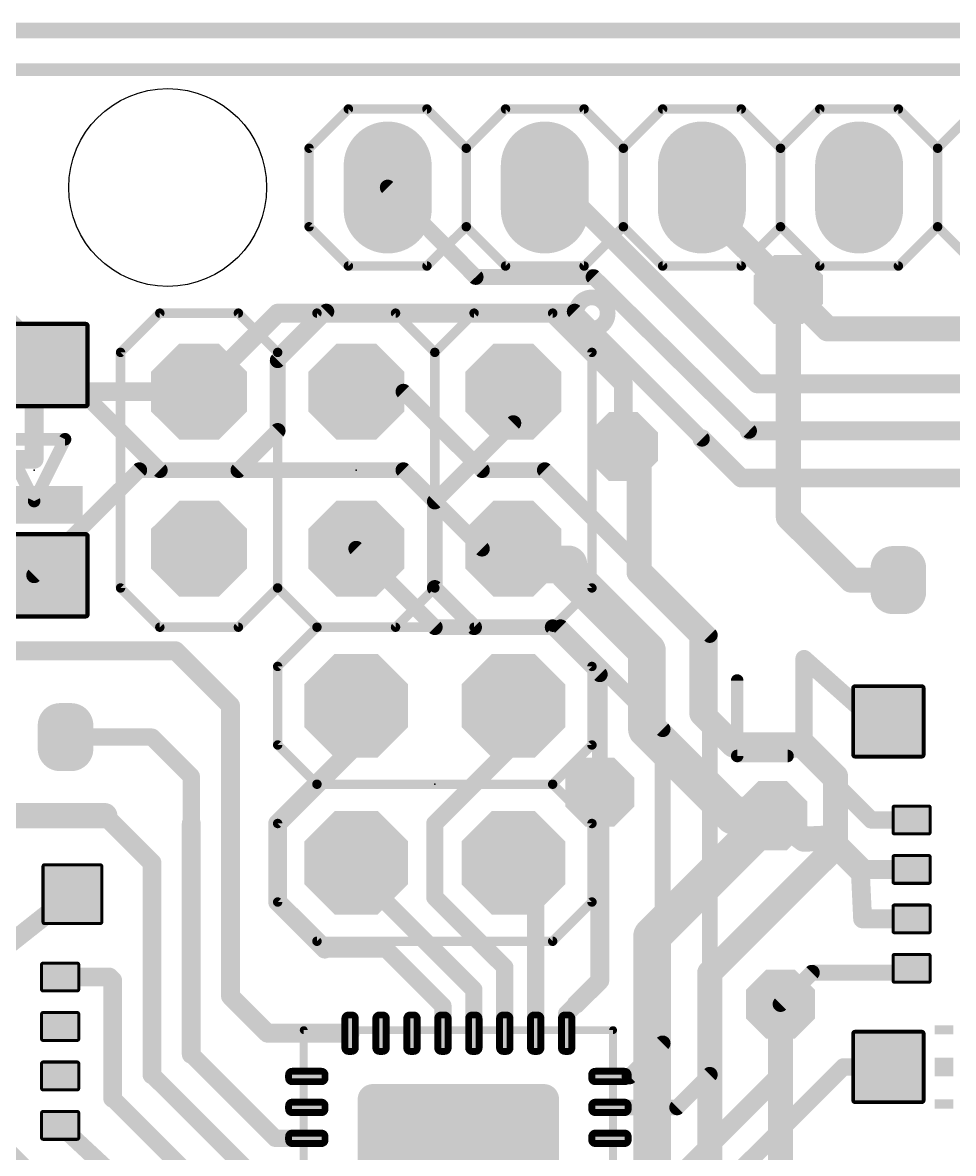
# Model space of a CAD drawing. Extents: x -20 to 130, y -23 to 56.
# Drawn here: x 12.9 to 27.94, y 35.18 to 53.47 of the extents above; entities that cross this region are included whole.
import ezdxf

# ---------------------------------------------------------------- set-up
doc = ezdxf.new("R2010")
doc.units = 0
for name, color, linetype in [('1', 22, 'CONTINUOUS'), ('16', 175, 'CONTINUOUS'), ('17', 82, 'CONTINUOUS'), ('18', 2, 'CONTINUOUS'), ('20', 7, 'CONTINUOUS'), ('21', 253, 'CONTINUOUS'), ('23', 7, 'CONTINUOUS')]:
    doc.layers.add(name, color=color, linetype=linetype)

# ---------------------------------------------------------------- blocks, each defined once
blk = doc.blocks.new('RECT176000X143744R80')
at = {"const_width": 0.3594}
blk.add_lwpolyline([(0.3703, -0.0898), (0.3703, 0.0898, 0.4142), (0.1906, 0.2695), (-0.1906, 0.2695, 0.4142), (-0.3703, 0.0898), (-0.3703, -0.0898, 0.4142), (-0.1906, -0.2695), (0.1906, -0.2695, 0.4142)], format="xyb", close=True, dxfattribs=at)
blk.add_solid([(-0.216, -0.1152), (0.216, -0.1152), (-0.216, 0.1152), (0.216, 0.1152)])
blk = doc.blocks.new('RECT')
blk.add_solid([(-0.5, -0.5), (0.5, -0.5), (-0.5, 0.5), (0.5, 0.5)])
blk = doc.blocks.new('RECT224000X288000R10')
at = {"const_width": 0.07}
blk.add_lwpolyline([(0.665, -0.83), (0.665, 0.83, 0.4142), (0.63, 0.865), (-0.63, 0.865, 0.4142), (-0.665, 0.83), (-0.665, -0.83, 0.4142), (-0.63, -0.865), (0.63, -0.865, 0.4142)], format="xyb", close=True, dxfattribs=at)
blk.add_solid([(-0.6475, -0.8475), (0.6475, -0.8475), (-0.6475, 0.8475), (0.6475, 0.8475)])
blk = doc.blocks.new('OCTAGONP')
at = {"const_width": 0.5}
blk.add_lwpolyline([(-0.25, -0.1036), (-0.25, 0.1036), (-0.1036, 0.25), (0.1036, 0.25), (0.25, 0.1036), (0.25, -0.1036), (0.1036, -0.25), (-0.1036, -0.25), (-0.25, -0.1036), (-0.25, 0.1036)], dxfattribs=at)
blk = doc.blocks.new('LONGP50')
at = {"const_width": 1}
blk.add_lwpolyline([(-0.25, 0), (0.25, 0)], dxfattribs=at)
at = {"const_width": 0.5}
for points in [[(-0.25, 0.25, 1), (-0.25, -0.25)], [(0.25, -0.25, 1), (0.25, 0.25)]]:
    blk.add_lwpolyline(points, format="xyb", dxfattribs=at)
blk = doc.blocks.new('RECT192000X192000R10')
at = {"const_width": 0.06}
blk.add_lwpolyline([(0.57, -0.54), (0.57, 0.54, 0.4142), (0.54, 0.57), (-0.54, 0.57, 0.4142), (-0.57, 0.54), (-0.57, -0.54, 0.4142), (-0.54, -0.57), (0.54, -0.57, 0.4142)], format="xyb", close=True, dxfattribs=at)
blk.add_solid([(-0.555, -0.555), (0.555, -0.555), (-0.555, 0.555), (0.555, 0.555)])
blk = doc.blocks.new('RECT80000X104000R20')
at = {"const_width": 0.05}
blk.add_lwpolyline([(0.225, -0.275), (0.225, 0.275, 0.4142), (0.2, 0.3), (-0.2, 0.3, 0.4142), (-0.225, 0.275), (-0.225, -0.275, 0.4142), (-0.2, -0.3), (0.2, -0.3, 0.4142)], format="xyb", close=True, dxfattribs=at)
blk.add_solid([(-0.2125, -0.2875), (0.2125, -0.2875), (-0.2125, 0.2875), (0.2125, 0.2875)])
blk = doc.blocks.new('RECT44800X112000R80')
at = {"const_width": 0.112}
blk.add_lwpolyline([(0.084, -0.238), (0.084, 0.238, 0.4142), (0.028, 0.294), (-0.028, 0.294, 0.4142), (-0.084, 0.238), (-0.084, -0.238, 0.4142), (-0.028, -0.294), (0.028, -0.294, 0.4142)], format="xyb", close=True, dxfattribs=at)
blk.add_solid([(-0.0534, -0.2634), (0.0534, -0.2634), (-0.0534, 0.2634), (0.0534, 0.2634)])
blk = doc.blocks.new('RECT520640X520640R15')
at = {"const_width": 0.2441}
blk.add_lwpolyline([(1.505, -1.383), (1.505, 1.383, 0.4142), (1.383, 1.505), (-1.383, 1.505, 0.4142), (-1.505, 1.383), (-1.505, -1.383, 0.4142), (-1.383, -1.505), (1.383, -1.505, 0.4142)], format="xyb", close=True, dxfattribs=at)
blk.add_solid([(-1.4083, -1.4083), (1.4083, -1.4083), (-1.4083, 1.4083), (1.4083, 1.4083)])
blk = doc.blocks.new('RECT160000X160000R10')
at = {"const_width": 0.05}
blk.add_lwpolyline([(0.475, -0.45), (0.475, 0.45, 0.4142), (0.45, 0.475), (-0.45, 0.475, 0.4142), (-0.475, 0.45), (-0.475, -0.45, 0.4142), (-0.45, -0.475), (0.45, -0.475, 0.4142)], format="xyb", close=True, dxfattribs=at)
blk.add_solid([(-0.4625, -0.4625), (0.4625, -0.4625), (-0.4625, 0.4625), (0.4625, 0.4625)])
blk = doc.blocks.new('OCTAGONV')
at = {"const_width": 0.5}
blk.add_lwpolyline([(-0.25, -0.1036), (-0.25, 0.1036), (-0.1036, 0.25), (0.1036, 0.25), (0.25, 0.1036), (0.25, -0.1036), (0.1036, -0.25), (-0.1036, -0.25), (-0.25, -0.1036), (-0.25, 0.1036)], dxfattribs=at)

msp = doc.modelspace()

# ---------------------------------------------------------------- linework, layer by layer
at = {"layer": '1'}
for points, const_width in [([(0.635, 52.705), (67.945, 52.705)], 0.2032), ([(23.876, 50.546), (23.876, 50.8)], 0.4064), ([(25.273, 49.149), (23.876, 50.546)], 0.4064), ([(25.273, 49.149), (25.273, 45.466)], 0.4064), ([(17.018, 48.768), (15.748, 47.498)], 0.3048), ([(21.463, 48.768), (17.018, 48.768)], 0.3048), ([(22.606, 47.625), (21.463, 48.768)], 0.3048), ([(13.511, 47.498), (13.081, 47.928)], 0.3048), ([(13.081, 47.928), (13.081, 46.404)], 0.3048), ([(22.606, 46.609), (22.606, 47.625)], 0.3048), ([(15.748, 47.498), (13.511, 47.498)], 0.3048), ([(19.05, 47.498), (18.288, 47.498)], 0.254), ([(20.32, 46.228), (19.05, 47.498)], 0.254), ([(13.081, 46.404), (12.368, 46.404)], 0.3048), ([(14.781, 46.228), (13.081, 44.528)], 0.254), ([(19.05, 46.228), (14.781, 46.228)], 0.254), ([(20.32, 44.958), (19.05, 46.228)], 0.254), ([(21.336, 46.228), (20.32, 46.228)], 0.254), ([(24.003, 43.561), (21.336, 46.228)], 0.254), ([(25.273, 45.466), (26.289, 44.45)], 0.4064), ([(19.558, 43.688), (18.288, 44.958)], 0.254), ([(20.828, 44.958), (20.32, 44.958)], 0.254), ([(26.289, 44.45), (27.051, 44.45)], 0.4064), ([(21.59, 43.688), (19.558, 43.688)], 0.254), ([(23.241, 42.037), (21.59, 43.688)], 0.254), ([(24.003, 36.449), (24.003, 43.561)], 0.254), ([(12.065, 43.307), (15.367, 43.307)], 0.3048), ([(15.367, 43.307), (16.256, 42.418)], 0.3048), ([(25.527, 41.656), (25.527, 43.18)], 0.2794), ([(25.527, 43.18), (26.67, 42.164)], 0.2794), ([(16.256, 42.418), (16.256, 37.719)], 0.3048), ([(18.288, 41.783), (18.288, 42.418)], 0.3048), ([(20.828, 41.783), (20.828, 42.418)], 0.3048), ([(26.67, 42.164), (26.89, 42.164)], 0.2794), ([(23.241, 36.957), (23.241, 42.037)], 0.254), ([(14.986, 41.91), (13.589, 41.91)], 0.2794), ([(15.621, 41.275), (14.986, 41.91)], 0.2794), ([(17.018, 40.513), (18.288, 41.783)], 0.3048), ([(19.558, 40.513), (20.828, 41.783)], 0.2794), ([(26.613, 40.57), (25.527, 41.656)], 0.2794), ([(15.621, 40.513), (15.621, 41.275)], 0.2794), ([(22.225, 37.973), (22.225, 41.021)], 0.3048), ([(22.225, 41.021), (22.225, 39.497)], 0.254), ([(12.446, 40.64), (14.224, 40.64)], 0.4064), ([(14.224, 40.64), (14.986, 39.878)], 0.3048), ([(25.019, 40.64), (25.527, 40.259)], 0.4064), ([(15.621, 36.7792), (15.621, 40.513)], 0.3048), ([(17.018, 39.243), (17.018, 40.513)], 0.3048), ([(19.558, 39.3192), (19.558, 40.513)], 0.2794), ([(27.265, 40.57), (26.613, 40.57)], 0.2794), ([(25.527, 40.259), (25.927, 40.278)], 0.4064), ([(25.927, 40.278), (26.435, 39.77)], 0.4064), ([(14.986, 39.878), (14.986, 36.449)], 0.3048), ([(18.288, 39.7256), (18.288, 39.878)], 0.2794), ([(21.189, 39.517), (20.828, 39.878)], 0.3048), ([(26.435, 39.77), (27.265, 39.77)], 0.3048), ([(26.435, 39.77), (26.473, 38.97)], 0.3048), ([(20.189, 37.8246), (18.288, 39.7256)], 0.2794), ([(12.095, 38.1), (13.7, 39.37)], 0.3048), ([(21.189, 37.121), (21.189, 39.517)], 0.2794), ([(17.78, 38.481), (17.018, 39.243)], 0.3048), ([(20.689, 38.1882), (19.558, 39.3192)], 0.2794), ([(26.473, 38.97), (27.265, 38.97)], 0.3048), ([(18.7706, 38.481), (17.78, 38.481)], 0.2794), ([(19.689, 37.5626), (18.7706, 38.481)], 0.2794), ([(20.689, 37.121), (20.689, 38.1882)], 0.2794), ([(25.146, 37.592), (25.654, 38.1)], 0.254), ([(25.654, 38.1), (27.195, 38.1)], 0.254), ([(27.195, 38.1), (27.265, 38.17)], 0.3048), ([(13.502, 38.03), (14.294, 38.03)], 0.3048), ([(14.294, 38.03), (14.351, 37.973)], 0.3048), ([(14.351, 37.973), (14.351, 36.068)], 0.3048), ([(21.844, 37.592), (22.225, 37.973)], 0.3048), ([(16.256, 37.719), (16.854, 37.121)], 0.3048), ([(20.189, 37.121), (20.189, 37.8246)], 0.2794), ([(19.689, 37.121), (19.689, 37.5626)], 0.2794), ([(21.689, 37.437), (21.844, 37.592)], 0.2794), ([(25.146, 36.449), (25.146, 37.592)], 0.3048), ([(21.689, 37.121), (21.689, 37.437)], 0.2794), ([(16.854, 37.121), (18.189, 37.121)], 0.3048), ([(22.705, 36.421), (23.241, 36.957)], 0.254), ([(16.9792, 35.421), (15.621, 36.7792)], 0.2794), ([(14.986, 36.449), (16.514, 34.921)], 0.2794), ([(23.507, 33.921), (26.162, 36.576)], 0.2794), ([(23.618, 34.921), (25.146, 36.449)], 0.3048), ([(26.162, 36.576), (26.89, 36.576)], 0.2794), ([(22.389, 36.421), (22.705, 36.421)], 0.254), ([(23.475, 35.921), (24.003, 36.449)], 0.254), ([(14.351, 36.068), (15.998, 34.421)], 0.2794), ([(22.389, 35.921), (23.475, 35.921)], 0.254), ([(12.152, 35.63), (13.492, 34.29)], 0.4064), ([(13.502, 35.63), (15.338, 33.921)], 0.2794), ([(13.502, 35.63), (13.531, 35.63)], 0.254), ([(17.489, 35.421), (16.9792, 35.421)], 0.2794)]:
    msp.add_lwpolyline(points, dxfattribs=dict(at, const_width=const_width))
for points, const_width in [([(23.9776, 50.8, 1), (23.7744, 50.8)], 0.2032), ([(23.9478, 50.6178, 1), (23.8042, 50.4742)], 0.2032), ([(23.7744, 50.546, 1), (23.9776, 50.546)], 0.2032), ([(25.3746, 49.149, 1), (25.1714, 49.149)], 0.2032), ([(25.2012, 49.0772, 1), (25.3448, 49.2208)], 0.2032), ([(17.018, 48.8442, 1), (17.018, 48.6918)], 0.1524), ([(17.0719, 48.7141, 1), (16.9641, 48.8219)], 0.1524), ([(21.5169, 48.8219, 1), (21.4091, 48.7141)], 0.1524), ([(21.463, 48.6918, 1), (21.463, 48.8442)], 0.1524), ([(13.1349, 47.9819, 1), (13.0271, 47.8741)], 0.1524), ([(13.1572, 47.928, 1), (13.0048, 47.928)], 0.1524), ([(22.6822, 47.625, 1), (22.5298, 47.625)], 0.1524), ([(22.5521, 47.5711, 1), (22.6599, 47.6789)], 0.1524), ([(13.511, 47.5742, 1), (13.511, 47.4218)], 0.1524), ([(13.4571, 47.4441, 1), (13.5649, 47.5519)], 0.1524), ([(15.6941, 47.5519, 1), (15.8019, 47.4441)], 0.1524), ([(15.748, 47.4218, 1), (15.748, 47.5742)], 0.1524), ([(18.288, 47.5615, 1), (18.288, 47.4345)], 0.127), ([(19.0949, 47.5429, 1), (19.0051, 47.4531)], 0.127), ([(19.05, 47.4345, 1), (19.05, 47.5615)], 0.127), ([(22.5298, 46.609, 1), (22.6822, 46.609)], 0.1524), ([(13.0048, 46.404, 1), (13.1572, 46.404)], 0.1524), ([(13.081, 46.3278, 1), (13.081, 46.4802)], 0.1524), ([(14.781, 46.2915, 1), (14.781, 46.1645)], 0.127), ([(14.8259, 46.1831, 1), (14.7361, 46.2729)], 0.127), ([(19.0949, 46.2729, 1), (19.0051, 46.1831)], 0.127), ([(19.05, 46.1645, 1), (19.05, 46.2915)], 0.127), ([(20.32, 46.2915, 1), (20.32, 46.1645)], 0.127), ([(20.2751, 46.1831, 1), (20.3649, 46.2729)], 0.127), ([(21.3809, 46.2729, 1), (21.2911, 46.1831)], 0.127), ([(21.336, 46.1645, 1), (21.336, 46.2915)], 0.127), ([(25.1714, 45.466, 1), (25.3746, 45.466)], 0.2032), ([(25.3448, 45.5378, 1), (25.2012, 45.3942)], 0.2032), ([(18.3329, 45.0029, 1), (18.2431, 44.9131)], 0.127), ([(20.32, 45.0215, 1), (20.32, 44.8945)], 0.127), ([(20.2751, 44.9131, 1), (20.3649, 45.0029)], 0.127), ([(20.828, 44.8945, 1), (20.828, 45.0215)], 0.127), ([(13.0361, 44.5729, 1), (13.1259, 44.4831)], 0.127), ([(26.289, 44.5516, 1), (26.289, 44.3484)], 0.2032), ([(27.051, 44.3484, 1), (27.051, 44.5516)], 0.2032), ([(26.2172, 44.3782, 1), (26.3608, 44.5218)], 0.2032), ([(19.558, 43.7515, 1), (19.558, 43.6245)], 0.127), ([(19.5131, 43.6431, 1), (19.6029, 43.7329)], 0.127), ([(21.6349, 43.7329, 1), (21.5451, 43.6431)], 0.127), ([(21.59, 43.6245, 1), (21.59, 43.7515)], 0.127), ([(24.0665, 43.561, 1), (23.9395, 43.561)], 0.127), ([(23.9581, 43.5161, 1), (24.0479, 43.6059)], 0.127), ([(15.4209, 43.3609, 1), (15.3131, 43.2531)], 0.1524), ([(15.367, 43.2308, 1), (15.367, 43.3832)], 0.1524), ([(25.5734, 43.2322, 1), (25.4806, 43.1278)], 0.1397), ([(25.5968, 43.18, 1), (25.4572, 43.18)], 0.1397), ([(16.3322, 42.418, 1), (16.1798, 42.418)], 0.1524), ([(16.2021, 42.3641, 1), (16.3099, 42.4719)], 0.1524), ([(18.3642, 42.418, 1), (18.2118, 42.418)], 0.1524), ([(20.9042, 42.418, 1), (20.7518, 42.418)], 0.1524), ([(26.67, 42.2339, 1), (26.67, 42.0941)], 0.1397), ([(26.6236, 42.1118, 1), (26.7164, 42.2162)], 0.1397), ([(26.89, 42.0941, 1), (26.89, 42.2339)], 0.1397), ([(23.3045, 42.037, 1), (23.1775, 42.037)], 0.127), ([(23.1961, 41.9921, 1), (23.2859, 42.0819)], 0.127), ([(13.589, 41.9799, 1), (13.589, 41.8402)], 0.1397), ([(15.0354, 41.9594, 1), (14.9366, 41.8606)], 0.1397), ([(14.986, 41.8402, 1), (14.986, 41.9799)], 0.1397), ([(18.3419, 41.7291, 1), (18.2341, 41.8369)], 0.1524), ([(20.8774, 41.7336, 1), (20.7786, 41.8324)], 0.1397), ([(18.2118, 41.783, 1), (18.3642, 41.783)], 0.1524), ([(20.7518, 41.783, 1), (20.9042, 41.783)], 0.1524), ([(25.5764, 41.7054, 1), (25.4776, 41.6066)], 0.1397), ([(25.4572, 41.656, 1), (25.5968, 41.656)], 0.1397), ([(15.6909, 41.275, 1), (15.5511, 41.275)], 0.1397), ([(15.5716, 41.2256, 1), (15.6704, 41.3244)], 0.1397), ([(22.3012, 41.021, 1), (22.1488, 41.021)], 0.1524), ([(22.2885, 41.021, 1), (22.1615, 41.021)], 0.127), ([(14.2779, 40.6939, 1), (14.1701, 40.5861)], 0.1524), ([(14.224, 40.5384, 1), (14.224, 40.7416)], 0.2032), ([(25.08, 40.7213, 1), (24.958, 40.5587)], 0.2032), ([(15.6972, 40.513, 1), (15.5448, 40.513)], 0.1524), ([(17.0942, 40.513, 1), (16.9418, 40.513)], 0.1524), ([(16.9641, 40.5669, 1), (17.0719, 40.4591)], 0.1524), ([(19.5086, 40.5624, 1), (19.6074, 40.4636)], 0.1397), ([(19.6278, 40.513, 1), (19.4882, 40.513)], 0.1397), ([(26.613, 40.6399, 1), (26.613, 40.5001)], 0.1397), ([(26.5636, 40.5206, 1), (26.6624, 40.6194)], 0.1397), ([(27.265, 40.5001, 1), (27.265, 40.6399)], 0.1397), ([(15.5511, 40.513, 1), (15.6909, 40.513)], 0.1397), ([(25.5222, 40.3605, 1), (25.5318, 40.1575)], 0.2032), ([(25.466, 40.1777, 1), (25.588, 40.3403)], 0.2032), ([(25.9988, 40.3498, 1), (25.8552, 40.2062)], 0.2032), ([(25.9318, 40.1765, 1), (25.9222, 40.3795)], 0.2032), ([(15.0622, 39.878, 1), (14.9098, 39.878)], 0.1524), ([(14.9321, 39.8241, 1), (15.0399, 39.9319)], 0.1524), ([(18.3578, 39.878, 1), (18.2182, 39.878)], 0.1397), ([(20.8819, 39.9319, 1), (20.7741, 39.8241)], 0.1524), ([(26.3632, 39.6982, 1), (26.5068, 39.8418)], 0.2032), ([(26.435, 39.8462, 1), (26.435, 39.6938)], 0.1524), ([(26.5111, 39.7736, 1), (26.3589, 39.7664)], 0.1524), ([(27.265, 39.6938, 1), (27.265, 39.8462)], 0.1524), ([(18.3374, 39.775, 1), (18.2386, 39.6762)], 0.1397), ([(18.2182, 39.7256, 1), (18.3578, 39.7256)], 0.1397), ([(13.7473, 39.3102, 1), (13.6527, 39.4298)], 0.1524), ([(21.2588, 39.517, 1), (21.1192, 39.517)], 0.1397), ([(21.1351, 39.4631, 1), (21.2429, 39.5709)], 0.1524), ([(22.1615, 39.497, 1), (22.2885, 39.497)], 0.127), ([(17.0719, 39.2969, 1), (16.9641, 39.1891)], 0.1524), ([(19.6074, 39.3686, 1), (19.5086, 39.2698)], 0.1397), ([(19.4882, 39.3192, 1), (19.6278, 39.3192)], 0.1397), ([(16.9418, 39.243, 1), (17.0942, 39.243)], 0.1524), ([(26.473, 39.0462, 1), (26.473, 38.8938)], 0.1524), ([(26.3969, 38.9664, 1), (26.5491, 38.9736)], 0.1524), ([(27.265, 38.8938, 1), (27.265, 39.0462)], 0.1524), ([(17.78, 38.5509, 1), (17.78, 38.4111)], 0.1397), ([(17.7261, 38.4271, 1), (17.8339, 38.5349)], 0.1524), ([(18.82, 38.5304, 1), (18.7212, 38.4316)], 0.1397), ([(18.7706, 38.4111, 1), (18.7706, 38.5509)], 0.1397), ([(20.7588, 38.1882, 1), (20.6192, 38.1882)], 0.1397), ([(20.6396, 38.1388, 1), (20.7384, 38.2376)], 0.1397), ([(25.654, 38.1635, 1), (25.654, 38.0365)], 0.127), ([(25.6989, 38.0551, 1), (25.6091, 38.1449)], 0.127), ([(27.1411, 38.1539, 1), (27.2489, 38.0461)], 0.1524), ([(27.195, 38.0365, 1), (27.195, 38.1635)], 0.127), ([(27.3189, 38.1161, 1), (27.2111, 38.2239)], 0.1524), ([(13.502, 38.1062, 1), (13.502, 37.9538)], 0.1524), ([(14.3479, 38.0839, 1), (14.2401, 37.9761)], 0.1524), ([(14.4272, 37.973, 1), (14.2748, 37.973)], 0.1524), ([(14.294, 37.9538, 1), (14.294, 38.1062)], 0.1524), ([(14.2971, 37.9191, 1), (14.4049, 38.0269)], 0.1524), ([(22.1488, 37.973, 1), (22.3012, 37.973)], 0.1524), ([(22.2789, 37.9191, 1), (22.1711, 38.0269)], 0.1524), ([(16.3099, 37.7729, 1), (16.2021, 37.6651)], 0.1524), ([(20.2588, 37.8246, 1), (20.1192, 37.8246)], 0.1397), ([(20.1396, 37.7752, 1), (20.2384, 37.874)], 0.1397), ([(16.1798, 37.719, 1), (16.3322, 37.719)], 0.1524), ([(19.7588, 37.5626, 1), (19.6192, 37.5626)], 0.1397), ([(19.6396, 37.5132, 1), (19.7384, 37.612)], 0.1397), ([(21.7901, 37.6459, 1), (21.8979, 37.5381)], 0.1524), ([(21.8934, 37.5426, 1), (21.7946, 37.6414)], 0.1397), ([(25.2222, 37.592, 1), (25.0698, 37.592)], 0.1524), ([(25.1011, 37.6369, 1), (25.1909, 37.5471)], 0.127), ([(21.6396, 37.4864, 1), (21.7384, 37.3876)], 0.1397), ([(21.7588, 37.437, 1), (21.6192, 37.437)], 0.1397), ([(16.854, 37.1972, 1), (16.854, 37.0448)], 0.1524), ([(16.8001, 37.0671, 1), (16.9079, 37.1749)], 0.1524), ([(18.189, 37.0448, 1), (18.189, 37.1972)], 0.1524), ([(19.6192, 37.121, 1), (19.7588, 37.121)], 0.1397), ([(20.1192, 37.121, 1), (20.2588, 37.121)], 0.1397), ([(20.6192, 37.121, 1), (20.7588, 37.121)], 0.1397), ([(21.1192, 37.121, 1), (21.2588, 37.121)], 0.1397), ([(21.6192, 37.121, 1), (21.7588, 37.121)], 0.1397), ([(23.1775, 36.957, 1), (23.3045, 36.957)], 0.127), ([(23.2859, 36.9121, 1), (23.1961, 37.0019)], 0.127), ([(15.5448, 36.7792, 1), (15.6972, 36.7792)], 0.1524), ([(15.6704, 36.8286, 1), (15.5716, 36.7298)], 0.1397), ([(15.0354, 36.4984, 1), (14.9366, 36.3996)], 0.1397), ([(25.1999, 36.3951, 1), (25.0921, 36.5029)], 0.1524), ([(26.162, 36.6459, 1), (26.162, 36.5061)], 0.1397), ([(26.2114, 36.5266, 1), (26.1126, 36.6254)], 0.1397), ([(26.89, 36.5061, 1), (26.89, 36.6459)], 0.1397), ([(14.9098, 36.449, 1), (15.0622, 36.449)], 0.1524), ([(22.389, 36.4845, 1), (22.389, 36.3575)], 0.127), ([(22.6601, 36.4659, 1), (22.7499, 36.3761)], 0.127), ([(22.705, 36.3575, 1), (22.705, 36.4845)], 0.127), ([(23.9395, 36.449, 1), (24.0665, 36.449)], 0.127), ([(24.0479, 36.4041, 1), (23.9581, 36.4939)], 0.127), ([(25.0698, 36.449, 1), (25.2222, 36.449)], 0.1524), ([(14.2748, 36.068, 1), (14.4272, 36.068)], 0.1524), ([(14.4004, 36.1174, 1), (14.3016, 36.0186)], 0.1397), ([(22.389, 35.9845, 1), (22.389, 35.8575)], 0.127), ([(23.475, 35.8575, 1), (23.475, 35.9845)], 0.127), ([(23.4301, 35.9659, 1), (23.5199, 35.8761)], 0.127), ([(13.5496, 35.6811, 1), (13.4544, 35.5789)], 0.1397), ([(13.502, 35.6935, 1), (13.502, 35.5665)], 0.127), ([(13.531, 35.5665, 1), (13.531, 35.6935)], 0.127), ([(16.9792, 35.4909, 1), (16.9792, 35.3511)], 0.1397), ([(16.9298, 35.3716, 1), (17.0286, 35.4704)], 0.1397), ([(17.489, 35.3511, 1), (17.489, 35.4909)], 0.1397)]:
    msp.add_lwpolyline(points, format="xyb", dxfattribs=dict(at, const_width=const_width))
at = {"layer": '16'}
for points, const_width in [([(0.635, 52.705), (67.691, 52.705)], 0.2032), ([(20.2184, 49.3522), (18.796, 50.8)], 0.254), ([(21.59, 50.8), (21.336, 50.8)], 0.3048), ([(24.765, 47.625), (21.59, 50.8)], 0.3048), ([(22.1234, 49.3522), (20.2184, 49.3522)], 0.254), ([(24.638, 46.863), (22.1234, 49.3522)], 0.254), ([(25.908, 48.514), (25.273, 49.149)], 0.4064), ([(17.8054, 48.7934), (17.018, 48.006)], 0.254), ([(21.8186, 48.7934), (17.8054, 48.7934)], 0.254), ([(23.876, 46.736), (21.8186, 48.7934)], 0.254), ([(15.113, 46.228), (12.7, 48.641)], 0.254), ([(29.845, 48.514), (25.908, 48.514)], 0.4064), ([(17.018, 48.006), (17.018, 46.863)], 0.254), ([(29.464, 47.625), (24.765, 47.625)], 0.3048), ([(20.828, 46.99), (20.828, 47.498)], 0.254), ([(19.558, 45.72), (20.828, 46.99)], 0.254), ([(29.083, 46.863), (24.638, 46.863)], 0.3048), ([(17.018, 46.863), (16.383, 46.228)], 0.254), ([(24.511, 46.101), (23.876, 46.736)], 0.3048), ([(22.86, 46.355), (22.606, 46.609)], 0.4064), ([(22.86, 44.577), (22.86, 46.355)], 0.4064), ([(16.383, 46.228), (15.113, 46.228)], 0.254), ([(28.702, 46.101), (24.511, 46.101)], 0.3048), ([(19.558, 44.323), (19.558, 45.72)], 0.254), ([(21.082, 44.704), (20.828, 44.958)], 0.6096), ([(21.717, 44.704), (21.082, 44.704)], 0.6096), ([(21.717, 44.577), (21.717, 44.704)], 0.6096), ([(22.987, 43.307), (21.717, 44.577)], 0.6096), ([(23.876, 43.561), (22.86, 44.577)], 0.4064), ([(20.193, 43.688), (19.558, 44.323)], 0.254), ([(21.463, 43.688), (20.193, 43.688)], 0.254), ([(22.225, 42.926), (21.463, 43.688)], 0.254), ([(23.876, 42.291), (23.876, 43.561)], 0.4064), ([(22.987, 42.037), (22.987, 43.307)], 0.6096), ([(22.225, 41.021), (22.225, 42.926)], 0.254), ([(24.384, 41.783), (23.876, 42.291)], 0.4064), ([(24.384, 40.64), (22.987, 42.037)], 0.6096), ([(25.527, 41.783), (24.384, 41.783)], 0.4064), ([(26.035, 41.275), (25.527, 41.783)], 0.4064), ([(26.035, 40.132), (26.035, 41.275)], 0.4064), ([(23.0708, 38.6918), (25.019, 40.64)], 0.6096), ([(25.019, 40.64), (24.384, 40.64)], 0.6096), ([(24.003, 38.1), (26.035, 40.132)], 0.4064), ([(23.0708, 29.6749), (23.0708, 38.6918)], 0.6096), ([(24.003, 30.226), (24.003, 38.1)], 0.4064), ([(25.146, 37.592), (25.146, 30.607)], 0.4064)]:
    msp.add_lwpolyline(points, dxfattribs=dict(at, const_width=const_width))
for points, const_width in [([(18.8413, 50.8445, 1), (18.7507, 50.7555)], 0.127), ([(21.336, 50.8762, 1), (21.336, 50.7238)], 0.1524), ([(21.6439, 50.8539, 1), (21.5361, 50.7461)], 0.1524), ([(21.59, 50.7238, 1), (21.59, 50.8762)], 0.1524), ([(20.2184, 49.4157, 1), (20.2184, 49.2887)], 0.127), ([(20.1731, 49.3077, 1), (20.2637, 49.3967)], 0.127), ([(22.1681, 49.3973, 1), (22.0787, 49.3071)], 0.127), ([(22.1234, 49.2887, 1), (22.1234, 49.4157)], 0.127), ([(25.3448, 49.2208, 1), (25.2012, 49.0772)], 0.2032), ([(17.8054, 48.8569, 1), (17.8054, 48.7299)], 0.127), ([(17.8503, 48.7485, 1), (17.7605, 48.8383)], 0.127), ([(21.8635, 48.8383, 1), (21.7737, 48.7485)], 0.127), ([(21.8186, 48.7299, 1), (21.8186, 48.8569)], 0.127), ([(25.908, 48.6156, 1), (25.908, 48.4124)], 0.2032), ([(25.8362, 48.4422, 1), (25.9798, 48.5858)], 0.2032), ([(17.0815, 48.006, 1), (16.9545, 48.006)], 0.127), ([(16.9731, 48.0509, 1), (17.0629, 47.9611)], 0.127), ([(24.765, 47.7012, 1), (24.765, 47.5488)], 0.1524), ([(24.7111, 47.5711, 1), (24.8189, 47.6789)], 0.1524), ([(20.8915, 47.498, 1), (20.7645, 47.498)], 0.127), ([(20.7645, 46.99, 1), (20.8915, 46.99)], 0.127), ([(20.8729, 46.9451, 1), (20.7831, 47.0349)], 0.127), ([(24.638, 46.9392, 1), (24.638, 46.7868)], 0.1524), ([(16.9545, 46.863, 1), (17.0815, 46.863)], 0.127), ([(17.0629, 46.8181, 1), (16.9731, 46.9079)], 0.127), ([(23.9299, 46.7899, 1), (23.8221, 46.6821)], 0.1524), ([(23.8311, 46.6911, 1), (23.9209, 46.7809)], 0.127), ([(24.5933, 46.8179, 1), (24.6827, 46.9081)], 0.127), ([(22.6778, 46.6808, 1), (22.5342, 46.5372)], 0.2032), ([(22.9616, 46.355, 1), (22.7584, 46.355)], 0.2032), ([(22.7882, 46.2832, 1), (22.9318, 46.4268)], 0.2032), ([(15.113, 46.2915, 1), (15.113, 46.1645)], 0.127), ([(15.0681, 46.1831, 1), (15.1579, 46.2729)], 0.127), ([(16.3381, 46.2729, 1), (16.4279, 46.1831)], 0.127), ([(16.383, 46.1645, 1), (16.383, 46.2915)], 0.127), ([(24.511, 46.1772, 1), (24.511, 46.0248)], 0.1524), ([(24.4571, 46.0471, 1), (24.5649, 46.1549)], 0.1524), ([(19.6215, 45.72, 1), (19.4945, 45.72)], 0.127), ([(19.5131, 45.7649, 1), (19.6029, 45.6751)], 0.127), ([(20.9358, 45.0658, 1), (20.7202, 44.8502)], 0.3048), ([(21.082, 44.8564, 1), (21.082, 44.5516)], 0.3048), ([(21.8694, 44.704, 1), (21.5646, 44.704)], 0.3048), ([(21.717, 44.5516, 1), (21.717, 44.8564)], 0.3048), ([(20.9742, 44.5962, 1), (21.1898, 44.8118)], 0.3048), ([(21.8248, 44.6848, 1), (21.6092, 44.4692)], 0.3048), ([(21.5646, 44.577, 1), (21.8694, 44.577)], 0.3048), ([(22.7584, 44.577, 1), (22.9616, 44.577)], 0.2032), ([(22.9318, 44.6488, 1), (22.7882, 44.5052)], 0.2032), ([(19.6029, 44.3679, 1), (19.5131, 44.2781)], 0.127), ([(19.4945, 44.323, 1), (19.6215, 44.323)], 0.127), ([(20.193, 43.7515, 1), (20.193, 43.6245)], 0.127), ([(20.1481, 43.6431, 1), (20.2379, 43.7329)], 0.127), ([(21.5079, 43.7329, 1), (21.4181, 43.6431)], 0.127), ([(21.463, 43.6245, 1), (21.463, 43.7515)], 0.127), ([(23.9776, 43.561, 1), (23.7744, 43.561)], 0.2032), ([(23.8042, 43.4892, 1), (23.9478, 43.6328)], 0.2032), ([(23.1394, 43.307, 1), (22.8346, 43.307)], 0.3048), ([(22.8792, 43.1992, 1), (23.0948, 43.4148)], 0.3048), ([(22.2885, 42.926, 1), (22.1615, 42.926)], 0.127), ([(22.1801, 42.8811, 1), (22.2699, 42.9709)], 0.127), ([(23.9478, 42.3628, 1), (23.8042, 42.2192)], 0.2032), ([(23.0948, 42.1448, 1), (22.8792, 41.9292)], 0.3048), ([(23.7744, 42.291, 1), (23.9776, 42.291)], 0.2032), ([(22.8346, 42.037, 1), (23.1394, 42.037)], 0.3048), ([(24.384, 41.8846, 1), (24.384, 41.6814)], 0.2032), ([(24.3122, 41.7112, 1), (24.4558, 41.8548)], 0.2032), ([(25.5988, 41.8548, 1), (25.4552, 41.7112)], 0.2032), ([(25.527, 41.6814, 1), (25.527, 41.8846)], 0.2032), ([(26.1366, 41.275, 1), (25.9334, 41.275)], 0.2032), ([(25.9632, 41.2032, 1), (26.1068, 41.3468)], 0.2032), ([(22.1615, 41.021, 1), (22.2885, 41.021)], 0.127), ([(24.384, 40.7924, 1), (24.384, 40.4876)], 0.3048), ([(24.2762, 40.5322, 1), (24.4918, 40.7478)], 0.3048), ([(25.1268, 40.5322, 1), (24.9112, 40.7478)], 0.3048), ([(25.019, 40.4876, 1), (25.019, 40.7924)], 0.3048), ([(26.1068, 40.0602, 1), (25.9632, 40.2038)], 0.2032), ([(25.9334, 40.132, 1), (26.1366, 40.132)], 0.2032), ([(23.2232, 38.6918, 1), (22.9184, 38.6918)], 0.3048), ([(22.963, 38.7996, 1), (23.1786, 38.584)], 0.3048), ([(24.1046, 38.1, 1), (23.9014, 38.1)], 0.2032), ([(23.9312, 38.1718, 1), (24.0748, 38.0282)], 0.2032), ([(25.2476, 37.592, 1), (25.0444, 37.592)], 0.2032)]:
    msp.add_lwpolyline(points, format="xyb", dxfattribs=dict(at, const_width=const_width))
at = {"layer": '20', "const_width": 0.254}
msp.add_lwpolyline([(1, 53.34), (64.516, 53.34)], dxfattribs=at)
at = {"layer": '20'}
msp.add_circle((15.24, 50.8), 1.6, dxfattribs=at)
at = {"layer": '21'}
for points, const_width in [([(17.526, 51.435), (18.161, 52.07)], 0.1524), ([(18.161, 52.07), (19.431, 52.07)], 0.1524), ([(20.066, 51.435), (19.431, 52.07)], 0.1524), ([(20.066, 51.435), (20.701, 52.07)], 0.1524), ([(20.701, 52.07), (21.971, 52.07)], 0.1524), ([(21.971, 52.07), (22.606, 51.435)], 0.1524), ([(22.606, 51.435), (23.241, 52.07)], 0.1524), ([(23.241, 52.07), (24.511, 52.07)], 0.1524), ([(24.511, 52.07), (25.146, 51.435)], 0.1524), ([(25.146, 51.435), (25.781, 52.07)], 0.1524), ([(25.781, 52.07), (27.051, 52.07)], 0.1524), ([(27.686, 51.435), (27.051, 52.07)], 0.1524), ([(27.686, 51.435), (28.321, 52.07)], 0.1524), ([(17.526, 50.165), (17.526, 51.435)], 0.1524), ([(20.066, 50.165), (20.066, 51.435)], 0.1524), ([(22.606, 50.165), (22.606, 51.435)], 0.1524), ([(25.146, 50.165), (25.146, 51.435)], 0.1524), ([(27.686, 50.165), (27.686, 51.435)], 0.1524), ([(18.161, 49.53), (17.526, 50.165)], 0.1524), ([(19.431, 49.53), (20.066, 50.165)], 0.1524), ([(20.701, 49.53), (20.066, 50.165)], 0.1524), ([(22.606, 50.165), (21.971, 49.53)], 0.1524), ([(23.241, 49.53), (22.606, 50.165)], 0.1524), ([(25.146, 50.165), (24.511, 49.53)], 0.1524), ([(25.781, 49.53), (25.146, 50.165)], 0.1524), ([(27.051, 49.53), (27.686, 50.165)], 0.1524), ([(28.321, 49.53), (27.686, 50.165)], 0.1524), ([(19.431, 49.53), (18.161, 49.53)], 0.1524), ([(21.971, 49.53), (20.701, 49.53)], 0.1524), ([(24.511, 49.53), (23.241, 49.53)], 0.1524), ([(27.051, 49.53), (25.781, 49.53)], 0.1524), ([(15.113, 48.768), (14.478, 48.133)], 0.1524), ([(16.383, 48.768), (15.113, 48.768)], 0.1524), ([(17.018, 48.133), (16.383, 48.768)], 0.1524), ([(17.653, 48.768), (17.018, 48.133)], 0.1524), ([(18.923, 48.768), (17.653, 48.768)], 0.1524), ([(19.558, 48.133), (18.923, 48.768)], 0.1524), ([(20.193, 48.768), (19.558, 48.133)], 0.1524), ([(21.463, 48.768), (20.193, 48.768)], 0.1524), ([(22.098, 48.133), (21.463, 48.768)], 0.1524), ([(14.478, 44.323), (14.478, 48.133)], 0.1524), ([(17.018, 44.323), (17.018, 48.133)], 0.1524), ([(19.558, 44.323), (19.558, 48.133)], 0.1524), ([(22.098, 48.133), (22.098, 44.323)], 0.1524), ([(12.581, 46.728), (13.081, 45.728)], 0.2032), ([(13.581, 46.728), (12.581, 46.728)], 0.2032), ([(13.081, 45.728), (13.581, 46.728)], 0.2032), ([(15.113, 43.688), (14.478, 44.323)], 0.1524), ([(17.018, 44.323), (16.383, 43.688)], 0.1524), ([(17.653, 43.688), (17.018, 44.323)], 0.1524), ([(19.558, 44.323), (18.923, 43.688)], 0.1524), ([(20.193, 43.688), (19.558, 44.323)], 0.1524), ([(22.098, 44.323), (21.463, 43.688)], 0.1524), ([(16.383, 43.688), (15.113, 43.688)], 0.1524), ([(17.018, 43.053), (17.653, 43.688)], 0.1524), ([(18.923, 43.688), (17.653, 43.688)], 0.1524), ([(17.653, 43.688), (21.463, 43.688)], 0.1524), ([(21.463, 43.688), (20.193, 43.688)], 0.1524), ([(22.098, 43.053), (21.463, 43.688)], 0.1524), ([(17.018, 41.783), (17.018, 43.053)], 0.1524), ([(22.098, 41.783), (22.098, 43.053)], 0.1524), ([(24.4459, 42.8254), (24.4459, 41.6052)], 0.2032), ([(17.653, 41.148), (17.018, 41.783)], 0.1524), ([(21.463, 41.148), (22.098, 41.783)], 0.1524), ([(24.4459, 41.6052), (25.2594, 41.6052)], 0.2032), ([(17.018, 40.513), (17.653, 41.148)], 0.1524), ([(17.653, 41.148), (21.463, 41.148)], 0.1524), ([(22.098, 40.513), (21.463, 41.148)], 0.1524), ([(17.018, 39.243), (17.018, 40.513)], 0.1524), ([(22.098, 39.243), (22.098, 40.513)], 0.1524), ([(17.653, 38.608), (17.018, 39.243)], 0.1524), ([(21.463, 38.608), (22.098, 39.243)], 0.1524), ([(21.463, 38.608), (17.653, 38.608)], 0.1524), ([(22.439, 37.171), (17.439, 37.171)], 0.127), ([(17.439, 37.171), (17.439, 32.4885)], 0.127), ([(22.439, 32.171), (22.439, 37.171)], 0.127)]:
    msp.add_lwpolyline(points, dxfattribs=dict(at, const_width=const_width))
for points, const_width in [([(18.161, 52.1081, 1), (18.161, 52.0319)], 0.0762), ([(18.1879, 52.0431, 1), (18.1341, 52.0969)], 0.0762), ([(19.4579, 52.0969, 1), (19.4041, 52.0431)], 0.0762), ([(19.431, 52.0319, 1), (19.431, 52.1081)], 0.0762), ([(20.701, 52.1081, 1), (20.701, 52.0319)], 0.0762), ([(20.7279, 52.0431, 1), (20.6741, 52.0969)], 0.0762), ([(21.9979, 52.0969, 1), (21.9441, 52.0431)], 0.0762), ([(21.971, 52.0319, 1), (21.971, 52.1081)], 0.0762), ([(23.241, 52.1081, 1), (23.241, 52.0319)], 0.0762), ([(23.2679, 52.0431, 1), (23.2141, 52.0969)], 0.0762), ([(24.5379, 52.0969, 1), (24.4841, 52.0431)], 0.0762), ([(24.511, 52.0319, 1), (24.511, 52.1081)], 0.0762), ([(25.781, 52.1081, 1), (25.781, 52.0319)], 0.0762), ([(25.8079, 52.0431, 1), (25.7541, 52.0969)], 0.0762), ([(27.0779, 52.0969, 1), (27.0241, 52.0431)], 0.0762), ([(27.051, 52.0319, 1), (27.051, 52.1081)], 0.0762), ([(17.5641, 51.435, 1), (17.4879, 51.435)], 0.0762), ([(17.4991, 51.4619, 1), (17.5529, 51.4081)], 0.0762), ([(20.1041, 51.435, 1), (20.0279, 51.435)], 0.0762), ([(20.0391, 51.4619, 1), (20.0929, 51.4081)], 0.0762), ([(20.0391, 51.4081, 1), (20.0929, 51.4619)], 0.0762), ([(22.6441, 51.435, 1), (22.5679, 51.435)], 0.0762), ([(22.5791, 51.4619, 1), (22.6329, 51.4081)], 0.0762), ([(22.5791, 51.4081, 1), (22.6329, 51.4619)], 0.0762), ([(25.1841, 51.435, 1), (25.1079, 51.435)], 0.0762), ([(25.1191, 51.4619, 1), (25.1729, 51.4081)], 0.0762), ([(25.1191, 51.4081, 1), (25.1729, 51.4619)], 0.0762), ([(27.7241, 51.435, 1), (27.6479, 51.435)], 0.0762), ([(27.6591, 51.4619, 1), (27.7129, 51.4081)], 0.0762), ([(27.6591, 51.4081, 1), (27.7129, 51.4619)], 0.0762), ([(17.4879, 50.165, 1), (17.5641, 50.165)], 0.0762), ([(17.5529, 50.1919, 1), (17.4991, 50.1381)], 0.0762), ([(20.0279, 50.165, 1), (20.1041, 50.165)], 0.0762), ([(20.0929, 50.1919, 1), (20.0391, 50.1381)], 0.0762), ([(20.0929, 50.1381, 1), (20.0391, 50.1919)], 0.0762), ([(22.5679, 50.165, 1), (22.6441, 50.165)], 0.0762), ([(22.6329, 50.1919, 1), (22.5791, 50.1381)], 0.0762), ([(22.6329, 50.1381, 1), (22.5791, 50.1919)], 0.0762), ([(25.1079, 50.165, 1), (25.1841, 50.165)], 0.0762), ([(25.1729, 50.1919, 1), (25.1191, 50.1381)], 0.0762), ([(25.1729, 50.1381, 1), (25.1191, 50.1919)], 0.0762), ([(27.6479, 50.165, 1), (27.7241, 50.165)], 0.0762), ([(27.7129, 50.1919, 1), (27.6591, 50.1381)], 0.0762), ([(27.7129, 50.1381, 1), (27.6591, 50.1919)], 0.0762), ([(18.161, 49.5681, 1), (18.161, 49.4919)], 0.0762), ([(18.1341, 49.5031, 1), (18.1879, 49.5569)], 0.0762), ([(19.4041, 49.5569, 1), (19.4579, 49.5031)], 0.0762), ([(19.431, 49.4919, 1), (19.431, 49.5681)], 0.0762), ([(20.701, 49.5681, 1), (20.701, 49.4919)], 0.0762), ([(20.6741, 49.5031, 1), (20.7279, 49.5569)], 0.0762), ([(21.9441, 49.5569, 1), (21.9979, 49.5031)], 0.0762), ([(21.971, 49.4919, 1), (21.971, 49.5681)], 0.0762), ([(23.241, 49.5681, 1), (23.241, 49.4919)], 0.0762), ([(23.2141, 49.5031, 1), (23.2679, 49.5569)], 0.0762), ([(24.4841, 49.5569, 1), (24.5379, 49.5031)], 0.0762), ([(24.511, 49.4919, 1), (24.511, 49.5681)], 0.0762), ([(25.781, 49.5681, 1), (25.781, 49.4919)], 0.0762), ([(25.7541, 49.5031, 1), (25.8079, 49.5569)], 0.0762), ([(27.0241, 49.5569, 1), (27.0779, 49.5031)], 0.0762), ([(27.051, 49.4919, 1), (27.051, 49.5681)], 0.0762), ([(22.098, 48.514, 1), (22.098, 49.022, 1), (22.098, 48.514)], 0.254), ([(15.113, 48.8061, 1), (15.113, 48.7299)], 0.0762), ([(15.1399, 48.7411, 1), (15.0861, 48.7949)], 0.0762), ([(16.4099, 48.7949, 1), (16.3561, 48.7411)], 0.0762), ([(16.383, 48.7299, 1), (16.383, 48.8061)], 0.0762), ([(17.653, 48.8061, 1), (17.653, 48.7299)], 0.0762), ([(17.6799, 48.7411, 1), (17.6261, 48.7949)], 0.0762), ([(18.9499, 48.7949, 1), (18.8961, 48.7411)], 0.0762), ([(18.923, 48.7299, 1), (18.923, 48.8061)], 0.0762), ([(20.193, 48.8061, 1), (20.193, 48.7299)], 0.0762), ([(20.2199, 48.7411, 1), (20.1661, 48.7949)], 0.0762), ([(21.4899, 48.7949, 1), (21.4361, 48.7411)], 0.0762), ([(21.463, 48.7299, 1), (21.463, 48.8061)], 0.0762), ([(14.5161, 48.133, 1), (14.4399, 48.133)], 0.0762), ([(14.4511, 48.1599, 1), (14.5049, 48.1061)], 0.0762), ([(17.0561, 48.133, 1), (16.9799, 48.133)], 0.0762), ([(16.9911, 48.1599, 1), (17.0449, 48.1061)], 0.0762), ([(16.9911, 48.1061, 1), (17.0449, 48.1599)], 0.0762), ([(19.5961, 48.133, 1), (19.5199, 48.133)], 0.0762), ([(19.5311, 48.1599, 1), (19.5849, 48.1061)], 0.0762), ([(19.5311, 48.1061, 1), (19.5849, 48.1599)], 0.0762), ([(22.1361, 48.133, 1), (22.0599, 48.133)], 0.0762), ([(22.0711, 48.1061, 1), (22.1249, 48.1599)], 0.0762), ([(13.6264, 46.7053, 1), (13.5356, 46.7507)], 0.1016), ([(13.581, 46.6772, 1), (13.581, 46.7788)], 0.1016), ([(13.0356, 45.7507, 1), (13.1264, 45.7053)], 0.1016), ([(13.0356, 45.7053, 1), (13.1264, 45.7507)], 0.1016), ([(14.4399, 44.323, 1), (14.5161, 44.323)], 0.0762), ([(14.5049, 44.3499, 1), (14.4511, 44.2961)], 0.0762), ([(16.9799, 44.323, 1), (17.0561, 44.323)], 0.0762), ([(17.0449, 44.3499, 1), (16.9911, 44.2961)], 0.0762), ([(17.0449, 44.2961, 1), (16.9911, 44.3499)], 0.0762), ([(19.5199, 44.323, 1), (19.5961, 44.323)], 0.0762), ([(19.5849, 44.3499, 1), (19.5311, 44.2961)], 0.0762), ([(19.5849, 44.2961, 1), (19.5311, 44.3499)], 0.0762), ([(22.0599, 44.323, 1), (22.1361, 44.323)], 0.0762), ([(22.1249, 44.2961, 1), (22.0711, 44.3499)], 0.0762), ([(15.113, 43.7261, 1), (15.113, 43.6499)], 0.0762), ([(15.0861, 43.6611, 1), (15.1399, 43.7149)], 0.0762), ([(16.3561, 43.7149, 1), (16.4099, 43.6611)], 0.0762), ([(16.383, 43.6499, 1), (16.383, 43.7261)], 0.0762), ([(17.653, 43.7261, 1), (17.653, 43.6499)], 0.0762), ([(17.653, 43.7261, 1), (17.653, 43.6499)], 0.0762), ([(17.6799, 43.6611, 1), (17.6261, 43.7149)], 0.0762), ([(17.6261, 43.6611, 1), (17.6799, 43.7149)], 0.0762), ([(18.8961, 43.7149, 1), (18.9499, 43.6611)], 0.0762), ([(18.923, 43.6499, 1), (18.923, 43.7261)], 0.0762), ([(20.193, 43.7261, 1), (20.193, 43.6499)], 0.0762), ([(20.1661, 43.6611, 1), (20.2199, 43.7149)], 0.0762), ([(21.4899, 43.7149, 1), (21.4361, 43.6611)], 0.0762), ([(21.4361, 43.7149, 1), (21.4899, 43.6611)], 0.0762), ([(21.463, 43.6499, 1), (21.463, 43.7261)], 0.0762), ([(21.463, 43.6499, 1), (21.463, 43.7261)], 0.0762), ([(17.0561, 43.053, 1), (16.9799, 43.053)], 0.0762), ([(16.9911, 43.0799, 1), (17.0449, 43.0261)], 0.0762), ([(22.1361, 43.053, 1), (22.0599, 43.053)], 0.0762), ([(22.0711, 43.0261, 1), (22.1249, 43.0799)], 0.0762), ([(24.4967, 42.8254, 1), (24.3951, 42.8254)], 0.1016), ([(16.9799, 41.783, 1), (17.0561, 41.783)], 0.0762), ([(17.0449, 41.8099, 1), (16.9911, 41.7561)], 0.0762), ([(22.0599, 41.783, 1), (22.1361, 41.783)], 0.0762), ([(22.1249, 41.7561, 1), (22.0711, 41.8099)], 0.0762), ([(24.4459, 41.656, 1), (24.4459, 41.5544)], 0.1016), ([(25.2594, 41.5544, 1), (25.2594, 41.656)], 0.1016), ([(24.3951, 41.6052, 1), (24.4967, 41.6052)], 0.1016), ([(17.653, 41.1861, 1), (17.653, 41.1099)], 0.0762), ([(17.6799, 41.1211, 1), (17.6261, 41.1749)], 0.0762), ([(17.6261, 41.1211, 1), (17.6799, 41.1749)], 0.0762), ([(21.4899, 41.1749, 1), (21.4361, 41.1211)], 0.0762), ([(21.4361, 41.1749, 1), (21.4899, 41.1211)], 0.0762), ([(21.463, 41.1099, 1), (21.463, 41.1861)], 0.0762), ([(17.0561, 40.513, 1), (16.9799, 40.513)], 0.0762), ([(16.9911, 40.5399, 1), (17.0449, 40.4861)], 0.0762), ([(22.1361, 40.513, 1), (22.0599, 40.513)], 0.0762), ([(22.0711, 40.4861, 1), (22.1249, 40.5399)], 0.0762), ([(16.9799, 39.243, 1), (17.0561, 39.243)], 0.0762), ([(17.0449, 39.2699, 1), (16.9911, 39.2161)], 0.0762), ([(22.0599, 39.243, 1), (22.1361, 39.243)], 0.0762), ([(22.1249, 39.2161, 1), (22.0711, 39.2699)], 0.0762), ([(17.653, 38.6461, 1), (17.653, 38.5699)], 0.0762), ([(17.6261, 38.5811, 1), (17.6799, 38.6349)], 0.0762), ([(21.4361, 38.6349, 1), (21.4899, 38.5811)], 0.0762), ([(21.463, 38.5699, 1), (21.463, 38.6461)], 0.0762), ([(17.439, 37.2028, 1), (17.439, 37.1392)], 0.0635), ([(17.4707, 37.171, 1), (17.4073, 37.171)], 0.0635), ([(22.4707, 37.171, 1), (22.4073, 37.171)], 0.0635), ([(22.439, 37.1392, 1), (22.439, 37.2028)], 0.0635)]:
    msp.add_lwpolyline(points, format="xyb", dxfattribs=dict(at, const_width=const_width))
at = {"layer": '23'}
for p in [(13.081, 46.228), (18.288, 46.228), (19.558, 41.148)]:
    msp.add_point(p, dxfattribs=at)

# ---------------------------------------------------------------- block references
at = {"layer": '1'}
for name, p, rotation in [('RECT224000X288000R10', (13.081, 47.928), 90), ('RECT224000X288000R10', (13.081, 44.528), 90), ('RECT176000X143744R80', (27.051, 44.45), 270), ('RECT192000X192000R10', (26.89, 42.164), 270), ('RECT176000X143744R80', (13.589, 41.91), 270), ('RECT80000X104000R20', (27.265, 40.57), 270), ('RECT80000X104000R20', (27.265, 39.77), 270), ('RECT160000X160000R10', (13.7, 39.37), 180), ('RECT80000X104000R20', (27.265, 38.97), 270), ('RECT80000X104000R20', (27.265, 38.17), 270), ('RECT80000X104000R20', (13.502, 38.03), 90), ('RECT80000X104000R20', (13.502, 37.23), 90), ('RECT44800X112000R80', (18.189, 37.121), 180), ('RECT44800X112000R80', (18.689, 37.121), 180), ('RECT44800X112000R80', (19.189, 37.121), 180), ('RECT44800X112000R80', (19.689, 37.121), 180), ('RECT44800X112000R80', (20.189, 37.121), 180), ('RECT44800X112000R80', (20.689, 37.121), 180), ('RECT44800X112000R80', (21.189, 37.121), 180), ('RECT44800X112000R80', (21.689, 37.121), 180), ('RECT192000X192000R10', (26.89, 36.576), 90), ('RECT80000X104000R20', (13.502, 36.43), 90), ('RECT44800X112000R80', (17.489, 36.421), 270), ('RECT44800X112000R80', (22.389, 36.421), 270), ('RECT520640X520640R15', (19.939, 34.671), 270), ('RECT44800X112000R80', (17.489, 35.921), 270), ('RECT44800X112000R80', (22.389, 35.921), 270), ('RECT80000X104000R20', (13.502, 35.63), 90), ('RECT44800X112000R80', (17.489, 35.421), 270), ('RECT44800X112000R80', (22.389, 35.421), 270)]:
    msp.add_blockref(name, p, dxfattribs=dict(at, rotation=rotation))
at = {"layer": '17'}
for name, p, xscale, yscale, rotation in [('LONGP50', (18.796, 50.8), 1.4224, 1.4224, 270), ('LONGP50', (18.796, 50.8), 1.4224, 1.4224, 270), ('LONGP50', (21.336, 50.8), 1.4224, 1.4224, 270), ('LONGP50', (21.336, 50.8), 1.4224, 1.4224, 270), ('LONGP50', (23.876, 50.8), 1.4224, 1.4224, 270), ('LONGP50', (23.876, 50.8), 1.4224, 1.4224, 270), ('LONGP50', (26.416, 50.8), 1.4224, 1.4224, 270), ('LONGP50', (26.416, 50.8), 1.4224, 1.4224, 270), ('OCTAGONP', (15.748, 47.498), 1.55, 1.55, 180), ('OCTAGONP', (15.748, 47.498), 1.55, 1.55, 180), ('OCTAGONP', (18.288, 47.498), 1.55, 1.55, 180), ('OCTAGONP', (18.288, 47.498), 1.55, 1.55, 180), ('OCTAGONP', (20.828, 47.498), 1.55, 1.55, 180), ('OCTAGONP', (20.828, 47.498), 1.55, 1.55, 180), ('OCTAGONP', (15.748, 44.958), 1.55, 1.55, 180), ('OCTAGONP', (15.748, 44.958), 1.55, 1.55, 180), ('OCTAGONP', (18.288, 44.958), 1.55, 1.55, 180), ('OCTAGONP', (18.288, 44.958), 1.55, 1.55, 180), ('OCTAGONP', (20.828, 44.958), 1.55, 1.55, 180), ('OCTAGONP', (20.828, 44.958), 1.55, 1.55, 180), ('OCTAGONP', (18.288, 42.418), 1.6764, 1.6764, 90), ('OCTAGONP', (18.288, 42.418), 1.6764, 1.6764, 90), ('OCTAGONP', (20.828, 42.418), 1.6764, 1.6764, 90), ('OCTAGONP', (20.828, 42.418), 1.6764, 1.6764, 90), ('OCTAGONP', (18.288, 39.878), 1.6764, 1.6764, 90), ('OCTAGONP', (18.288, 39.878), 1.6764, 1.6764, 90), ('OCTAGONP', (20.828, 39.878), 1.6764, 1.6764, 90), ('OCTAGONP', (20.828, 39.878), 1.6764, 1.6764, 90)]:
    msp.add_blockref(name, p, dxfattribs=dict(at, xscale=xscale, yscale=yscale, rotation=rotation))
at = {"layer": '18', "xscale": 1.1176, "yscale": 1.1176}
for p in [(25.273, 49.149), (25.273, 49.149), (22.606, 46.609), (22.606, 46.609), (22.225, 41.021), (22.225, 41.021), (25.019, 40.64), (25.019, 40.64), (25.146, 37.592), (25.146, 37.592)]:
    msp.add_blockref('OCTAGONV', p, dxfattribs=at)
at = {"layer": '21', "rotation": 90}
for p, xscale, yscale in [((13.081, 45.6692), 0.6096, 1.5748), ((27.79, 37.176), 0.15, 0.3), ((27.79, 36.576), 0.3, 0.3), ((27.79, 35.976), 0.15, 0.3)]:
    msp.add_blockref('RECT', p, dxfattribs=dict(at, xscale=xscale, yscale=yscale))

doc.saveas('drawing.dxf')
